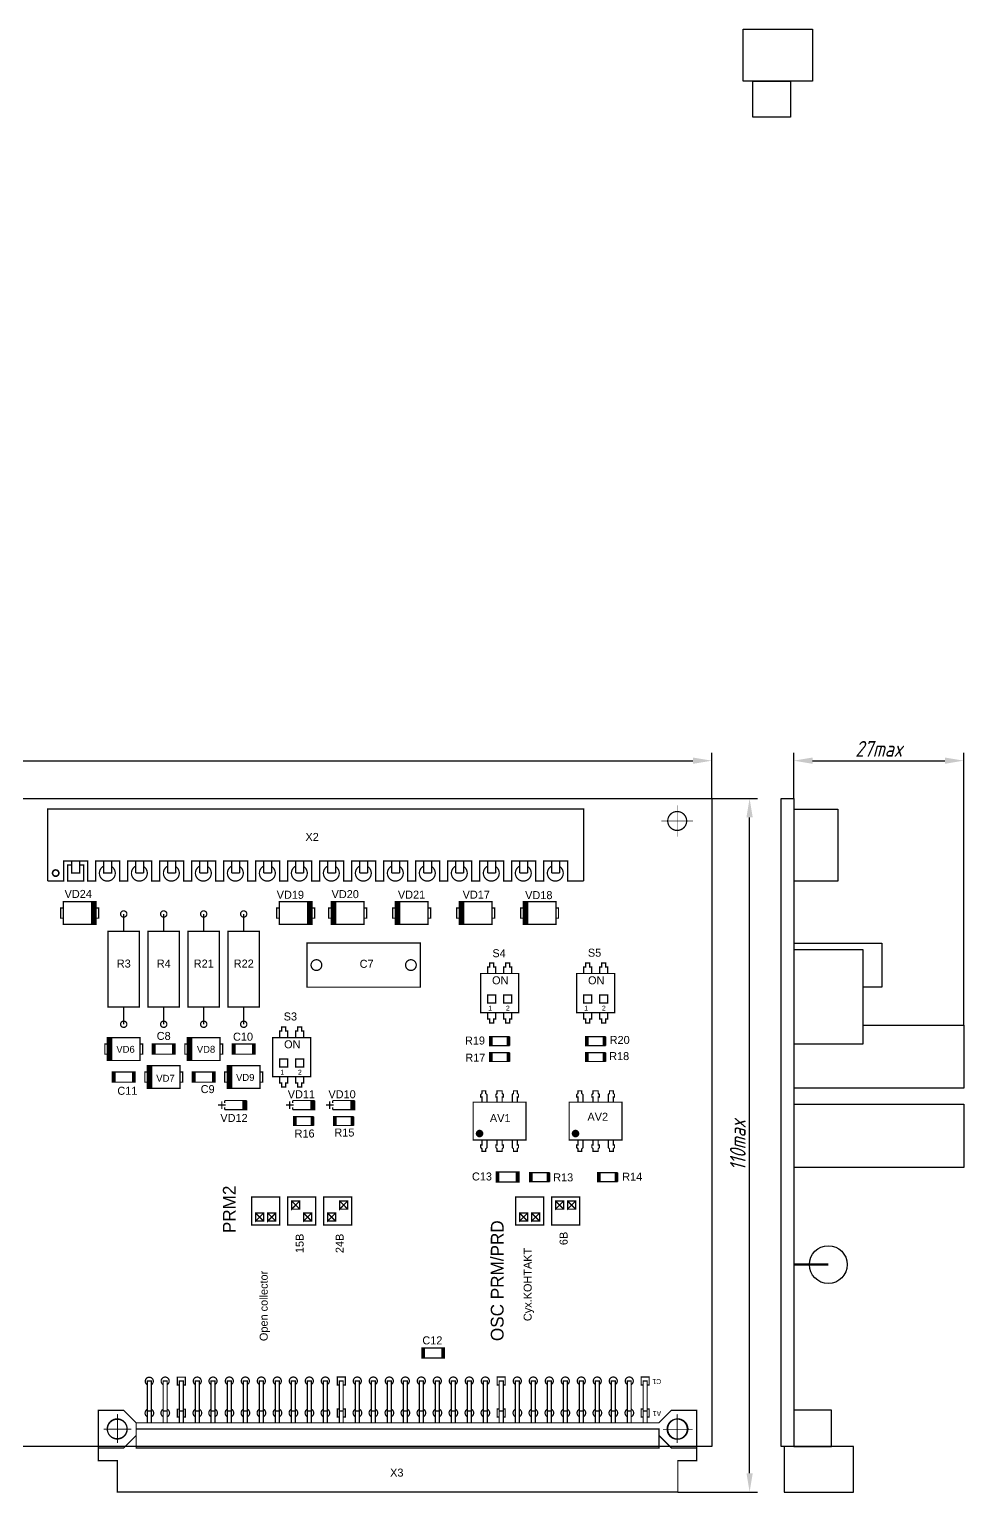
# Model space of a CAD drawing. Extents: x -76 to 472, y -275 to 339.
# Drawn here: x 138.6 to 287, y 106.8 to 339.1 of the extents above; entities that cross this region are included whole.
import ezdxf
from ezdxf.enums import TextEntityAlignment as Align

# ---------------------------------------------------------------- set-up
doc = ezdxf.new("R2010")
doc.units = 0
doc.header["$MEASUREMENT"] = 0
doc.layers.get('Defpoints').update_dxf_attribs({"linetype": 'CONTINUOUS'})
for name, color, linetype in [('BOARD', 173, 'CONTINUOUS'), ('BOTTOM', 7, 'CONTINUOUS'), ('TOP', 7, 'CONTINUOUS')]:
    doc.layers.add(name, color=color, linetype=linetype)
doc.layers.add('РАЗМЕРЫ', color=7, linetype='CONTINUOUS', lineweight=25)
doc.styles.add('ГОСТ А', font='', dxfattribs={"oblique": 15})
doc.styles.get('ГОСТ А').set_extended_font_data('GOST 2.304 type A')
doc.dimstyles.new('ГОСТ', dxfattribs={"dimscale": 0, "dimtxt": 2.5, "dimasz": 3, "dimexe": 1.25, "dimexo": 0, "dimtad": 1, "dimtoh": 1, "dimdec": 1, "dimrnd": 0.5, "dimtxsty": 'ГОСТ А', "dimcen": 5, "dimadec": 1, "dimazin": 2, "dimtfac": 0.75, "dimtdec": 4, "dimtmove": 1, "dimatfit": 3, "dimfxl": 1, "dimtolj": 1, "dimarcsym": 0})

# ---------------------------------------------------------------- blocks, each defined once
blk = doc.blocks.new('*D9')
at = {"layer": 'Defpoints', "color": 0}
for p in [(247, 223), (13.75, 217), (247, 217)]:
    blk.add_point(p, dxfattribs=at)
at = {"layer": 'РАЗМЕРЫ', "color": 0, "lineweight": -2}
for p, q in [((13.75, 217), (13.75, 224.25)), ((247, 217), (247, 224.25)), ((16.75, 223), (244, 223))]:
    blk.add_line(p, q, dxfattribs=at)
at = {"layer": 'РАЗМЕРЫ', "color": 0}
for points in [[(16.75, 223.5), (16.75, 222.5), (13.75, 223)], [(244, 222.5), (244, 223.5), (247, 223)]]:
    blk.add_solid(points, dxfattribs=at)
at = {"layer": 'РАЗМЕРЫ', "color": 0, "linetype": 'ByBlock', "insert": (130.375, 224.875), "char_height": 2.5, "attachment_point": 5, "style": 'ГОСТ А'}
blk.add_mtext('\\A1;233*', dxfattribs=at)
blk = doc.blocks.new('*D17')
at = {"layer": 'Defpoints', "color": 0}
for p in [(247, 217), (253, 217), (241.6, 106.89)]:
    blk.add_point(p, dxfattribs=at)
at = {"layer": 'РАЗМЕРЫ', "color": 0, "lineweight": -2}
for p, q in [((247, 217), (254.25, 217)), ((253, 109.89), (253, 214)), ((241.6, 106.89), (254.25, 106.89))]:
    blk.add_line(p, q, dxfattribs=at)
at = {"layer": 'РАЗМЕРЫ', "color": 0}
for points in [[(253.5, 214), (252.5, 214), (253, 217)], [(252.5, 109.89), (253.5, 109.89), (253, 106.89)]]:
    blk.add_solid(points, dxfattribs=at)
at = {"layer": 'РАЗМЕРЫ', "color": 0, "linetype": 'ByBlock', "insert": (251.1225, 161.945), "char_height": 2.5, "attachment_point": 5, "rotation": 90, "style": 'ГОСТ А'}
blk.add_mtext('\\A1;110max', dxfattribs=at)
blk = doc.blocks.new('*D19')
at = {"layer": 'Defpoints', "color": 0}
for p in [(287, 223), (260, 217), (287, 181.045)]:
    blk.add_point(p, dxfattribs=at)
at = {"layer": 'РАЗМЕРЫ', "color": 0, "lineweight": -2}
for p, q in [((260, 217), (260, 224.25)), ((287, 181.045), (287, 224.25)), ((263, 223), (284, 223))]:
    blk.add_line(p, q, dxfattribs=at)
at = {"layer": 'РАЗМЕРЫ', "color": 0}
for points in [[(263, 223.5), (263, 222.5), (260, 223)], [(284, 222.5), (284, 223.5), (287, 223)]]:
    blk.add_solid(points, dxfattribs=at)
at = {"layer": 'РАЗМЕРЫ', "color": 0, "linetype": 'ByBlock', "insert": (273.5, 224.8775), "char_height": 2.5, "attachment_point": 5, "style": 'ГОСТ А'}
blk.add_mtext('\\A1;27max', dxfattribs=at)

msp = doc.modelspace()

# ---------------------------------------------------------------- linework, layer by layer
at = {"layer": 'BOARD', "linetype": 'Continuous'}
for points in [[(252, 339.11), (263, 339.11), (263, 330.89), (252, 330.89)], [(253.5, 330.89), (259.5, 330.89), (259.5, 325.14), (253.5, 325.14)]]:
    msp.add_lwpolyline(points, close=True, dxfattribs=at)
at = {"layer": 'BOARD'}
for points in [[(247, 114.13), (13.75, 114.13), (13.75, 217), (247, 217)], [(260, 114.13), (258, 114.13), (258, 217), (260, 217)]]:
    msp.add_lwpolyline(points, close=True, dxfattribs=at)
at = {"layer": 'BOTTOM', "const_width": 0.2}
for points in [[(241.5, 214.93, 1), (241.5, 211.93, 1), (241.5, 214.93)], [(152.58, 118.51, 0.999936), (152.58, 115.36, 1.000064), (152.58, 118.51)], [(241.6, 118.51, 1.000125), (241.6, 115.3, 0.999875), (241.6, 118.51)]]:
    msp.add_lwpolyline(points, format="xyb", dxfattribs=at)
at = {"layer": 'BOTTOM', "const_width": 0.1}
for points in [[(241.5, 210.93), (241.5, 215.93)], [(239, 213.43), (244, 213.43)], [(152.63, 114.7), (152.63, 119.3)], [(241.55, 114.67), (241.55, 119.27)], [(150.43, 116.9), (154.83, 116.9)], [(239.35, 116.87), (243.95, 116.87)]]:
    msp.add_lwpolyline(points, dxfattribs=at)
at = {"layer": 'TOP', "linetype": 'ByBlock', "ltscale": 100}
for p, q in [((260, 215.31), (267, 215.31)), ((267, 215.31), (267, 203.88)), ((267, 203.88), (260, 203.88)), ((260, 194.05), (274, 194.05)), ((260, 193), (271, 193)), ((271, 193), (271, 178)), ((274, 194.05), (274, 187.05)), ((274, 187.05), (271, 187.05)), ((271, 181.04), (287, 181.04)), ((287, 181.04), (287, 171)), ((271, 178), (260, 178)), ((287, 171), (260, 171)), ((260, 168.45), (287, 168.45)), ((287, 168.45), (287, 158.41)), ((287, 158.41), (260, 158.41))]:
    msp.add_line(p, q, dxfattribs=at)
at = {"layer": 'TOP', "linetype": 'ByBlock', "lineweight": 50, "ltscale": 100}
msp.add_line((265.5, 143), (260, 143), dxfattribs=at)
at = {"layer": 'TOP'}
for points, const_width in [([(141.55, 203.88), (141.55, 215.31), (226.64, 215.31), (226.64, 203.88)], 0.2), ([(241.5, 210.93), (241.5, 215.93)], 0.1), ([(239, 213.43), (244, 213.43)], 0.1), ([(226.64, 203.88), (224.1, 203.88), (224.1, 207.06), (220.29, 207.06), (220.29, 203.88), (219.02, 203.88), (219.02, 207.06), (215.21, 207.06), (215.21, 203.88), (213.94, 203.88), (213.94, 207.06), (210.13, 207.06), (210.13, 203.88), (208.86, 203.88), (208.86, 207.06), (205.05, 207.06), (205.05, 203.88), (203.78, 203.88), (203.78, 207.06), (199.97, 207.06), (199.97, 203.88), (198.7, 203.88), (198.7, 207.06), (194.89, 207.06), (194.89, 203.88), (193.62, 203.88), (193.62, 207.06), (189.81, 207.06), (189.81, 203.88), (188.54, 203.88), (188.54, 207.06), (184.73, 207.06), (184.73, 203.88), (183.46, 203.88), (183.46, 207.06), (179.65, 207.06), (179.65, 203.88), (178.38, 203.88), (178.38, 207.06), (174.57, 207.06), (174.57, 203.88), (173.3, 203.88), (173.3, 207.06), (169.49, 207.06), (169.49, 203.88), (168.22, 203.88), (168.22, 207.06), (164.41, 207.06), (164.41, 203.88), (163.14, 203.88), (163.14, 207.06), (159.33, 207.06), (159.33, 203.88), (158.06, 203.88), (158.06, 207.06), (154.25, 207.06), (154.25, 203.88), (152.98, 203.88), (152.98, 207.06), (149.17, 207.06), (149.17, 203.88), (147.9, 203.88), (147.9, 207.06), (144.09, 207.06), (144.09, 203.88), (141.55, 203.88)], 0.2), ([(145.36, 207.06), (145.36, 205.16), (146.63, 205.16), (146.63, 207.06)], 0.2), ([(150.44, 207.06), (150.44, 205.16), (151.71, 205.16), (151.71, 207.06)], 0.2), ([(155.52, 207.06), (155.52, 205.16)], 0.2), ([(156.79, 205.16), (156.79, 207.06)], 0.2), ([(160.6, 207.06), (160.6, 205.16)], 0.2), ([(161.87, 205.16), (161.87, 207.06)], 0.2), ([(165.68, 207.06), (165.68, 205.16)], 0.2), ([(166.95, 205.16), (166.95, 207.06)], 0.2), ([(170.76, 207.06), (170.76, 205.16)], 0.2), ([(172.03, 205.16), (172.03, 207.06)], 0.2), ([(175.84, 207.06), (175.84, 205.16)], 0.2), ([(177.11, 205.16), (177.11, 207.06)], 0.2), ([(180.92, 207.06), (180.92, 205.16)], 0.2), ([(182.19, 205.16), (182.19, 207.06)], 0.2), ([(186, 207.06), (186, 205.16)], 0.2), ([(187.27, 205.16), (187.27, 207.06)], 0.2), ([(191.08, 207.06), (191.08, 205.16)], 0.2), ([(192.35, 205.16), (192.35, 207.06)], 0.2), ([(196.16, 207.06), (196.16, 205.16)], 0.2), ([(197.43, 205.16), (197.43, 207.06)], 0.2), ([(201.24, 207.06), (201.24, 205.16)], 0.2), ([(202.51, 205.16), (202.51, 207.06)], 0.2), ([(206.32, 207.06), (206.32, 205.16)], 0.2), ([(207.59, 205.16), (207.59, 207.06)], 0.2), ([(211.4, 207.06), (211.4, 205.16)], 0.2), ([(212.67, 205.16), (212.67, 207.06)], 0.2), ([(216.48, 207.06), (216.48, 205.16)], 0.2), ([(217.75, 205.16), (217.75, 207.06)], 0.2), ([(221.56, 207.06), (221.56, 205.16)], 0.2), ([(222.83, 205.16), (222.83, 207.06)], 0.2), ([(146.63, 206.43), (147.27, 206.43), (147.27, 203.88), (144.73, 203.88), (144.73, 206.43), (145.36, 206.43)], 0.2), ([(155.52, 205.16), (156.79, 205.16)], 0.2), ([(160.6, 205.16), (161.87, 205.16)], 0.2), ([(165.68, 205.16), (166.95, 205.16)], 0.2), ([(170.76, 205.16), (172.03, 205.16)], 0.2), ([(175.84, 205.16), (177.11, 205.16)], 0.2), ([(180.92, 205.16), (182.19, 205.16)], 0.2), ([(186, 205.16), (187.27, 205.16)], 0.2), ([(191.08, 205.16), (192.35, 205.16)], 0.2), ([(196.16, 205.16), (197.43, 205.16)], 0.2), ([(201.24, 205.16), (202.51, 205.16)], 0.2), ([(206.32, 205.16), (207.59, 205.16)], 0.2), ([(211.4, 205.16), (212.67, 205.16)], 0.2), ([(216.48, 205.16), (217.75, 205.16)], 0.2), ([(221.56, 205.16), (222.83, 205.16)], 0.2), ([(149.23, 200.61), (149.23, 197), (144.03, 197), (144.03, 200.61), (149.23, 200.61)], 0.2), ([(148.53, 200.61), (148.53, 197)], 0.2), ([(148.63, 200.61), (148.63, 197)], 0.2), ([(148.73, 200.61), (148.73, 197)], 0.2), ([(148.83, 200.61), (148.83, 197)], 0.2), ([(148.93, 200.61), (148.93, 197)], 0.2), ([(149.03, 200.61), (149.03, 197)], 0.2), ([(149.13, 200.61), (149.13, 197)], 0.2), ([(183.52, 200.61), (183.52, 197), (178.32, 197), (178.32, 200.61), (183.52, 200.61)], 0.2), ([(182.82, 200.61), (182.82, 197)], 0.2), ([(182.92, 200.61), (182.92, 197)], 0.2), ([(183.02, 200.61), (183.02, 197)], 0.2), ([(183.12, 200.61), (183.12, 197)], 0.2), ([(183.22, 200.61), (183.22, 197)], 0.2), ([(183.32, 200.61), (183.32, 197)], 0.2), ([(183.42, 200.61), (183.42, 197)], 0.2), ([(186.58, 197), (186.58, 200.61), (191.78, 200.61), (191.78, 197), (186.58, 197)], 0.2), ([(186.68, 197), (186.68, 200.61)], 0.2), ([(186.78, 197), (186.78, 200.61)], 0.2), ([(186.88, 197), (186.88, 200.61)], 0.2), ([(186.98, 197), (186.98, 200.61)], 0.2), ([(187.08, 197), (187.08, 200.61)], 0.2), ([(187.18, 197), (187.18, 200.61)], 0.2), ([(187.28, 197), (187.28, 200.61)], 0.2), ([(196.74, 197), (196.74, 200.61), (201.94, 200.61), (201.94, 197), (196.74, 197)], 0.2), ([(196.84, 197), (196.84, 200.61)], 0.2), ([(196.94, 197), (196.94, 200.61)], 0.2), ([(197.04, 197), (197.04, 200.61)], 0.2), ([(197.14, 197), (197.14, 200.61)], 0.2), ([(197.24, 197), (197.24, 200.61)], 0.2), ([(197.34, 197), (197.34, 200.61)], 0.2), ([(197.44, 197), (197.44, 200.61)], 0.2), ([(206.9, 197), (206.9, 200.61), (212.1, 200.61), (212.1, 197), (206.9, 197)], 0.2), ([(207, 197), (207, 200.61)], 0.2), ([(207.1, 197), (207.1, 200.61)], 0.2), ([(207.2, 197), (207.2, 200.61)], 0.2), ([(207.3, 197), (207.3, 200.61)], 0.2), ([(207.4, 197), (207.4, 200.61)], 0.2), ([(207.5, 197), (207.5, 200.61)], 0.2), ([(207.6, 197), (207.6, 200.61)], 0.2), ([(217.06, 197), (217.06, 200.61), (222.26, 200.61), (222.26, 197), (217.06, 197)], 0.2), ([(217.16, 197), (217.16, 200.61)], 0.2), ([(217.26, 197), (217.26, 200.61)], 0.2), ([(217.36, 197), (217.36, 200.61)], 0.2), ([(217.46, 197), (217.46, 200.61)], 0.2), ([(217.56, 197), (217.56, 200.61)], 0.2), ([(217.66, 197), (217.66, 200.61)], 0.2), ([(217.76, 197), (217.76, 200.61)], 0.2), ([(144.03, 198), (143.63, 198), (143.63, 199.6), (144.03, 199.6)], 0.2), ([(149.23, 198), (149.63, 198), (149.63, 199.6), (149.03, 199.6)], 0.2), ([(153.62, 195.91), (153.62, 198.66)], 0.2), ([(159.97, 195.91), (159.97, 198.66)], 0.2), ([(166.32, 195.91), (166.32, 198.66)], 0.2), ([(172.67, 195.91), (172.67, 198.66)], 0.2), ([(178.32, 198), (177.92, 198), (177.92, 199.6), (178.32, 199.6)], 0.2), ([(183.52, 198), (183.92, 198), (183.92, 199.6), (183.32, 199.6)], 0.2), ([(186.58, 199.6), (186.18, 199.6), (186.18, 198), (186.78, 198)], 0.2), ([(191.78, 199.6), (192.18, 199.6), (192.18, 198), (191.78, 198)], 0.2), ([(196.74, 199.6), (196.34, 199.6), (196.34, 198), (196.94, 198)], 0.2), ([(201.94, 199.6), (202.34, 199.6), (202.34, 198), (201.94, 198)], 0.2), ([(206.9, 199.6), (206.5, 199.6), (206.5, 198), (207.1, 198)], 0.2), ([(212.1, 199.6), (212.5, 199.6), (212.5, 198), (212.1, 198)], 0.2), ([(217.06, 199.6), (216.66, 199.6), (216.66, 198), (217.26, 198)], 0.2), ([(222.26, 199.6), (222.66, 199.6), (222.66, 198), (222.26, 198)], 0.2), ([(151.12, 183.91), (151.12, 195.91), (156.12, 195.91), (156.12, 183.91), (151.12, 183.91)], 0.2), ([(157.47, 183.91), (157.47, 195.91), (162.47, 195.91), (162.47, 183.91), (157.47, 183.91)], 0.2), ([(163.82, 183.91), (163.82, 195.91), (168.82, 195.91), (168.82, 183.91), (163.82, 183.91)], 0.2), ([(170.17, 183.91), (170.17, 195.91), (175.17, 195.91), (175.17, 183.91), (170.17, 183.91)], 0.2), ([(200.72, 194.05), (200.72, 187.05), (182.72, 187.05), (182.72, 194.05), (200.72, 194.05)], 0.2), ([(211.4, 189.28), (211.4, 190.23), (211.72, 190.23), (211.72, 190.87), (212.35, 190.87), (212.35, 190.23), (212.67, 190.23), (212.67, 189.28)], 0.2), ([(213.94, 189.28), (213.94, 190.23), (214.26, 190.23), (214.26, 190.87), (214.89, 190.87), (214.89, 190.23), (215.21, 190.23), (215.21, 189.28)], 0.2), ([(226.64, 189.28), (226.64, 190.23), (226.96, 190.23), (226.96, 190.87), (227.59, 190.87), (227.59, 190.23), (227.91, 190.23), (227.91, 189.28)], 0.2), ([(229.18, 189.28), (229.18, 190.23), (229.5, 190.23), (229.5, 190.87), (230.13, 190.87), (230.13, 190.23), (230.45, 190.23), (230.45, 189.28)], 0.2), ([(216.32, 183), (210.3, 183), (210.3, 189.21), (216.32, 189.21), (216.32, 183)], 0.2), ([(231.56, 183), (225.54, 183), (225.54, 189.21), (231.56, 189.21), (231.56, 183)], 0.2), ([(211.4, 184.52), (212.67, 184.52), (212.67, 185.79), (211.4, 185.79), (211.4, 184.52)], 0.2), ([(213.94, 184.52), (215.21, 184.52), (215.21, 185.79), (213.94, 185.79), (213.94, 184.52)], 0.2), ([(226.64, 184.52), (227.91, 184.52), (227.91, 185.79), (226.64, 185.79), (226.64, 184.52)], 0.2), ([(229.18, 184.52), (230.45, 184.52), (230.45, 185.79), (229.18, 185.79), (229.18, 184.52)], 0.2), ([(153.62, 183.91), (153.62, 181.16)], 0.2), ([(159.97, 183.91), (159.97, 181.16)], 0.2), ([(166.32, 183.91), (166.32, 181.16)], 0.2), ([(172.67, 183.91), (172.67, 181.16)], 0.2), ([(212.67, 182.93), (212.67, 181.98), (212.35, 181.98), (212.35, 181.34), (211.72, 181.34), (211.72, 181.98), (211.4, 181.98), (211.4, 182.93)], 0.2), ([(215.21, 182.93), (215.21, 181.98), (214.89, 181.98), (214.89, 181.34), (214.26, 181.34), (214.26, 181.98), (213.94, 181.98), (213.94, 182.93)], 0.2), ([(227.91, 182.93), (227.91, 181.98), (227.59, 181.98), (227.59, 181.34), (226.96, 181.34), (226.96, 181.98), (226.64, 181.98), (226.64, 182.93)], 0.2), ([(230.45, 182.93), (230.45, 181.98), (230.13, 181.98), (230.13, 181.34), (229.5, 181.34), (229.5, 181.98), (229.18, 181.98), (229.18, 182.93)], 0.2), ([(151.02, 175.41), (151.02, 179.02), (156.22, 179.02), (156.22, 175.41), (151.02, 175.41)], 0.2), ([(151.12, 175.41), (151.12, 179.02)], 0.2), ([(151.22, 175.41), (151.22, 179.02)], 0.2), ([(151.32, 175.41), (151.32, 179.02)], 0.2), ([(151.42, 175.41), (151.42, 179.02)], 0.2), ([(151.52, 175.41), (151.52, 179.02)], 0.2), ([(151.62, 175.41), (151.62, 179.02)], 0.2), ([(151.72, 175.41), (151.72, 179.02)], 0.2), ([(163.72, 175.41), (163.72, 179.02), (168.92, 179.02), (168.92, 175.41), (163.72, 175.41)], 0.2), ([(163.82, 175.41), (163.82, 179.02)], 0.2), ([(163.92, 175.41), (163.92, 179.02)], 0.2), ([(164.02, 175.41), (164.02, 179.02)], 0.2), ([(164.12, 175.41), (164.12, 179.02)], 0.2), ([(164.22, 175.41), (164.22, 179.02)], 0.2), ([(164.32, 175.41), (164.32, 179.02)], 0.2), ([(164.42, 175.41), (164.42, 179.02)], 0.2), ([(183.3, 172.84), (177.28, 172.84), (177.28, 179.04), (183.3, 179.04), (183.3, 172.84)], 0.2), ([(178.38, 179.12), (178.38, 180.07), (178.7, 180.07), (178.7, 180.71), (179.33, 180.71), (179.33, 180.07), (179.65, 180.07), (179.65, 179.12)], 0.2), ([(180.92, 179.12), (180.92, 180.07), (181.24, 180.07), (181.24, 180.71), (181.87, 180.71), (181.87, 180.07), (182.19, 180.07), (182.19, 179.12)], 0.2), ([(214.91, 177.78), (211.71, 177.78), (211.71, 179.19), (214.91, 179.19)], 0.2), ([(211.9, 177.78), (211.9, 179.18)], 0.2), ([(212.11, 177.78), (212.11, 179.19)], 0.2), ([(214.51, 177.78), (214.51, 179.19)], 0.2), ([(214.7, 177.78), (214.7, 179.18)], 0.2), ([(214.9, 177.78), (214.9, 179.18)], 0.2), ([(230.15, 177.78), (226.95, 177.78), (226.95, 179.19), (230.15, 179.19)], 0.2), ([(227.14, 177.78), (227.14, 179.18)], 0.2), ([(227.35, 177.78), (227.35, 179.19)], 0.2), ([(229.75, 177.78), (229.75, 179.19)], 0.2), ([(229.94, 177.78), (229.94, 179.18)], 0.2), ([(230.14, 177.78), (230.14, 179.18)], 0.2), ([(151.02, 178.01), (150.62, 178.01), (150.62, 176.41), (151.22, 176.41)], 0.2), ([(156.22, 178.01), (156.62, 178.01), (156.62, 176.41), (156.22, 176.41)], 0.2), ([(158.17, 178.01), (161.77, 178.01), (161.77, 176.41), (158.17, 176.41), (158.17, 178.01)], 0.2), ([(158.37, 178.01), (158.37, 176.41)], 0.2), ([(158.57, 178.01), (158.57, 176.41)], 0.2), ([(161.37, 178.01), (161.37, 176.41)], 0.2), ([(161.57, 178.01), (161.57, 176.41)], 0.2), ([(163.72, 178.01), (163.32, 178.01), (163.32, 176.41), (163.92, 176.41)], 0.2), ([(168.92, 178.01), (169.32, 178.01), (169.32, 176.41), (168.92, 176.41)], 0.2), ([(170.87, 178.01), (174.47, 178.01), (174.47, 176.41), (170.87, 176.41), (170.87, 178.01)], 0.2), ([(171.07, 178.01), (171.07, 176.41)], 0.2), ([(171.27, 178.01), (171.27, 176.41)], 0.2), ([(174.07, 178.01), (174.07, 176.41)], 0.2), ([(174.27, 178.01), (174.27, 176.41)], 0.2), ([(214.91, 175.25), (211.71, 175.25), (211.71, 176.65), (214.91, 176.65)], 0.2), ([(211.9, 175.24), (211.9, 176.64)], 0.2), ([(212.11, 175.25), (212.11, 176.65)], 0.2), ([(214.51, 175.25), (214.51, 176.65)], 0.2), ([(214.7, 175.24), (214.7, 176.64)], 0.2), ([(214.9, 175.24), (214.9, 176.64)], 0.2), ([(230.15, 175.25), (226.95, 175.25), (226.95, 176.65), (230.15, 176.65)], 0.2), ([(227.14, 175.24), (227.14, 176.64)], 0.2), ([(227.35, 175.25), (227.35, 176.65)], 0.2), ([(229.75, 175.25), (229.75, 176.65)], 0.2), ([(229.94, 175.24), (229.94, 176.64)], 0.2), ([(230.14, 175.24), (230.14, 176.64)], 0.2), ([(157.37, 170.97), (157.37, 174.57), (162.57, 174.57), (162.57, 170.97), (157.37, 170.97)], 0.2), ([(157.47, 170.97), (157.47, 174.57)], 0.2), ([(157.57, 170.97), (157.57, 174.57)], 0.2), ([(157.67, 170.97), (157.67, 174.57)], 0.2), ([(157.77, 170.97), (157.77, 174.57)], 0.2), ([(157.87, 170.97), (157.87, 174.57)], 0.2), ([(157.97, 170.97), (157.97, 174.57)], 0.2), ([(158.07, 170.97), (158.07, 174.57)], 0.2), ([(170.07, 170.97), (170.07, 174.57), (175.27, 174.57), (175.27, 170.97), (170.07, 170.97)], 0.2), ([(170.17, 170.97), (170.17, 174.57)], 0.2), ([(170.27, 170.97), (170.27, 174.57)], 0.2), ([(170.37, 170.97), (170.37, 174.57)], 0.2), ([(170.47, 170.97), (170.47, 174.57)], 0.2), ([(170.57, 170.97), (170.57, 174.57)], 0.2), ([(170.67, 170.97), (170.67, 174.57)], 0.2), ([(170.77, 170.97), (170.77, 174.57)], 0.2), ([(178.38, 174.36), (179.65, 174.36), (179.65, 175.63), (178.38, 175.63), (178.38, 174.36)], 0.2), ([(180.92, 174.36), (182.19, 174.36), (182.19, 175.63), (180.92, 175.63), (180.92, 174.36)], 0.2), ([(151.82, 173.57), (155.42, 173.57), (155.42, 171.97), (151.82, 171.97), (151.82, 173.57)], 0.2), ([(152.02, 173.57), (152.02, 171.97)], 0.2), ([(152.22, 173.57), (152.22, 171.97)], 0.2), ([(155.02, 173.57), (155.02, 171.97)], 0.2), ([(155.22, 173.57), (155.22, 171.97)], 0.2), ([(157.37, 173.57), (156.97, 173.57), (156.97, 171.97), (157.57, 171.97)], 0.2), ([(162.57, 173.57), (162.97, 173.57), (162.97, 171.97), (162.57, 171.97)], 0.2), ([(164.52, 173.57), (168.12, 173.57), (168.12, 171.97), (164.52, 171.97), (164.52, 173.57)], 0.2), ([(164.72, 173.57), (164.72, 171.97)], 0.2), ([(164.92, 173.57), (164.92, 171.97)], 0.2), ([(167.72, 173.57), (167.72, 171.97)], 0.2), ([(167.92, 173.57), (167.92, 171.97)], 0.2), ([(170.07, 173.57), (169.67, 173.57), (169.67, 171.97), (170.27, 171.97)], 0.2), ([(175.27, 173.57), (175.67, 173.57), (175.67, 171.97), (175.27, 171.97)], 0.2), ([(179.65, 172.77), (179.65, 171.82), (179.33, 171.82), (179.33, 171.18), (178.7, 171.18), (178.7, 171.82), (178.38, 171.82), (178.38, 172.77)], 0.2), ([(182.19, 172.77), (182.19, 171.82), (181.87, 171.82), (181.87, 171.18), (181.24, 171.18), (181.24, 171.82), (180.92, 171.82), (180.92, 172.77)], 0.2), ([(211.31, 168.79), (211.31, 169.99), (211.11, 170.19), (211.11, 170.59), (210.51, 170.59), (210.51, 170.19), (210.31, 169.99), (210.31, 169.59), (210.51, 169.59), (210.51, 168.79)], 0.2), ([(212.91, 168.79), (212.91, 169.59), (212.71, 169.59), (212.71, 169.99), (212.91, 170.19), (212.91, 170.59), (213.71, 170.59), (213.71, 170.19), (213.91, 169.99), (213.91, 169.59), (213.71, 169.59), (213.71, 168.79)], 0.2), ([(215.31, 168.79), (215.31, 169.99), (215.51, 170.19), (215.51, 170.59), (216.11, 170.59), (216.11, 170.19), (216.31, 169.99), (216.31, 169.59), (216.11, 169.59), (216.11, 168.79)], 0.2), ([(226.55, 168.79), (226.55, 169.99), (226.35, 170.19), (226.35, 170.59), (225.75, 170.59), (225.75, 170.19), (225.55, 169.99), (225.55, 169.59), (225.75, 169.59), (225.75, 168.79)], 0.2), ([(228.15, 168.79), (228.15, 169.59), (227.95, 169.59), (227.95, 169.99), (228.15, 170.19), (228.15, 170.59), (228.95, 170.59), (228.95, 170.19), (229.15, 169.99), (229.15, 169.59), (228.95, 169.59), (228.95, 168.79)], 0.2), ([(230.55, 168.79), (230.55, 169.99), (230.75, 170.19), (230.75, 170.59), (231.35, 170.59), (231.35, 170.19), (231.55, 169.99), (231.55, 169.59), (231.35, 169.59), (231.35, 168.79)], 0.2), ([(169.8, 168.32), (168.6, 168.32)], 0.2), ([(169.2, 167.73), (169.2, 168.93)], 0.2), ([(173.15, 169.05), (173.15, 167.6), (169.65, 167.6)], 0.2), ([(169.65, 169.05), (173.15, 169.05)], 0.2), ([(169.65, 169.05), (169.65, 168.68)], 0.2), ([(169.65, 167.98), (169.65, 167.6)], 0.2), ([(172.55, 169.05), (172.55, 167.6)], 0.2), ([(172.75, 169.05), (172.75, 167.6)], 0.2), ([(172.95, 169.05), (172.95, 167.6)], 0.2), ([(180.59, 168.32), (179.39, 168.32)], 0.2), ([(179.99, 167.73), (179.99, 168.93)], 0.2), ([(183.94, 169.05), (183.94, 167.6), (180.44, 167.6)], 0.2), ([(180.44, 169.05), (183.94, 169.05)], 0.2), ([(180.44, 169.05), (180.44, 168.68)], 0.2), ([(180.44, 167.98), (180.44, 167.6)], 0.2), ([(183.34, 169.05), (183.34, 167.6)], 0.2), ([(183.54, 169.05), (183.54, 167.6)], 0.2), ([(183.74, 169.05), (183.74, 167.6)], 0.2), ([(186.94, 168.32), (185.74, 168.32)], 0.2), ([(186.34, 167.73), (186.34, 168.93)], 0.2), ([(190.29, 169.05), (190.29, 167.6), (186.79, 167.6)], 0.2), ([(186.79, 169.05), (190.29, 169.05)], 0.2), ([(186.79, 169.05), (186.79, 168.68)], 0.2), ([(186.79, 167.98), (186.79, 167.6)], 0.2), ([(189.69, 169.05), (189.69, 167.6)], 0.2), ([(189.89, 169.05), (189.89, 167.6)], 0.2), ([(190.09, 169.05), (190.09, 167.6)], 0.2), ([(209.11, 162.79), (209.11, 168.79), (217.51, 168.79), (217.51, 162.79), (209.11, 162.79)], 0.2), ([(224.35, 162.79), (224.35, 168.79), (232.75, 168.79), (232.75, 162.79), (224.35, 162.79)], 0.2), ([(183.79, 165.09), (180.59, 165.09), (180.59, 166.49), (183.79, 166.49)], 0.2), ([(180.79, 165.08), (180.79, 166.48)], 0.2), ([(180.99, 165.09), (180.99, 166.49)], 0.2), ([(183.39, 165.09), (183.39, 166.49)], 0.2), ([(183.59, 165.08), (183.59, 166.48)], 0.2), ([(183.79, 165.08), (183.79, 166.48)], 0.2), ([(190.14, 165.09), (186.94, 165.09), (186.94, 166.49), (190.14, 166.49)], 0.2), ([(187.14, 165.08), (187.14, 166.48)], 0.2), ([(187.34, 165.09), (187.34, 166.49)], 0.2), ([(189.74, 165.09), (189.74, 166.49)], 0.2), ([(189.94, 165.08), (189.94, 166.48)], 0.2), ([(190.14, 165.08), (190.14, 166.48)], 0.2), ([(211.31, 162.79), (211.31, 161.59), (211.11, 161.38), (211.11, 160.99), (210.51, 160.99), (210.51, 161.38), (210.31, 161.59), (210.31, 161.99), (210.51, 161.99), (210.51, 162.79)], 0.2), ([(213.71, 162.79), (213.71, 161.99), (213.91, 161.99), (213.91, 161.59), (213.71, 161.38), (213.71, 160.99), (212.91, 160.99), (212.91, 161.38), (212.71, 161.59), (212.71, 161.99), (212.91, 161.99), (212.91, 162.79)], 0.2), ([(215.31, 162.79), (215.31, 161.59), (215.51, 161.38), (215.51, 160.99), (216.11, 160.99), (216.11, 161.38), (216.31, 161.59), (216.31, 161.99), (216.11, 161.99), (216.11, 162.79)], 0.2), ([(226.55, 162.79), (226.55, 161.59), (226.35, 161.38), (226.35, 160.99), (225.75, 160.99), (225.75, 161.38), (225.55, 161.59), (225.55, 161.99), (225.75, 161.99), (225.75, 162.79)], 0.2), ([(228.95, 162.79), (228.95, 161.99), (229.15, 161.99), (229.15, 161.59), (228.95, 161.38), (228.95, 160.99), (228.15, 160.99), (228.15, 161.38), (227.95, 161.59), (227.95, 161.99), (228.15, 161.99), (228.15, 162.79)], 0.2), ([(230.55, 162.79), (230.55, 161.59), (230.75, 161.38), (230.75, 160.99), (231.35, 160.99), (231.35, 161.38), (231.55, 161.59), (231.55, 161.99), (231.35, 161.99), (231.35, 162.79)], 0.2), ([(215.98, 156.1), (215.98, 157.69), (216.18, 157.69), (216.18, 156.1), (216.38, 156.1), (216.38, 157.69), (212.78, 157.69), (212.78, 156.1), (216.38, 156.1)], 0.2), ([(212.98, 157.69), (212.98, 156.1), (213.18, 156.1), (213.18, 157.69)], 0.2), ([(221.26, 156.19), (218.06, 156.19), (218.06, 157.6), (221.26, 157.6)], 0.2), ([(218.25, 156.19), (218.25, 157.59)], 0.2), ([(218.46, 156.19), (218.46, 157.6)], 0.2), ([(220.86, 156.19), (220.86, 157.6)], 0.2), ([(221.05, 156.19), (221.05, 157.59)], 0.2), ([(221.25, 156.19), (221.25, 157.59)], 0.2), ([(232.05, 156.19), (228.85, 156.19), (228.85, 157.6), (232.05, 157.6)], 0.2), ([(229.05, 156.19), (229.05, 157.59)], 0.2), ([(229.25, 156.19), (229.25, 157.6)], 0.2), ([(231.65, 156.19), (231.65, 157.6)], 0.2), ([(231.85, 156.19), (231.85, 157.59)], 0.2), ([(232.05, 156.19), (232.05, 157.59)], 0.2), ([(173.94, 153.72), (173.94, 149.28), (178.38, 149.28), (178.38, 153.72), (173.94, 153.72)], 0.2), ([(179.65, 153.72), (179.65, 149.28), (184.1, 149.28), (184.1, 153.72), (179.65, 153.72)], 0.2), ([(185.37, 153.72), (185.37, 149.28), (189.81, 149.28), (189.81, 153.72), (185.37, 153.72)], 0.2), ([(215.85, 153.72), (215.85, 149.28), (220.29, 149.28), (220.29, 153.72), (215.85, 153.72)], 0.2), ([(221.56, 153.72), (221.56, 149.28), (226.01, 149.28), (226.01, 153.72), (221.56, 153.72)], 0.2), ([(174.57, 149.91), (175.84, 149.91), (175.84, 151.18), (174.57, 151.18), (174.57, 149.91), (175.84, 151.18)], 0.2), ([(174.57, 151.18), (175.84, 149.91)], 0.2), ([(176.48, 149.91), (177.75, 149.91), (177.75, 151.18), (176.48, 151.18), (176.48, 149.91), (177.75, 151.18)], 0.2), ([(176.48, 151.18), (177.75, 149.91)], 0.2), ([(180.29, 153.09), (181.56, 151.81)], 0.2), ([(180.29, 151.81), (181.56, 151.81), (181.56, 153.09), (180.29, 153.09), (180.29, 151.81), (181.56, 153.09)], 0.2), ([(182.19, 151.18), (183.46, 149.91)], 0.2), ([(182.19, 149.91), (183.46, 149.91), (183.46, 151.18), (182.19, 151.18), (182.19, 149.91), (183.46, 151.18)], 0.2), ([(186, 151.18), (187.27, 149.91)], 0.2), ([(186, 149.91), (187.27, 149.91), (187.27, 151.18), (186, 151.18), (186, 149.91), (187.27, 151.18)], 0.2), ([(187.91, 153.09), (189.18, 151.81)], 0.2), ([(187.91, 151.81), (189.18, 151.81), (189.18, 153.09), (187.91, 153.09), (187.91, 151.81), (189.18, 153.09)], 0.2), ([(216.48, 151.18), (217.75, 149.91)], 0.2), ([(216.48, 149.91), (217.75, 149.91), (217.75, 151.18), (216.48, 151.18), (216.48, 149.91), (217.75, 151.18)], 0.2), ([(218.39, 151.18), (219.66, 149.91)], 0.2), ([(218.39, 149.91), (219.66, 149.91), (219.66, 151.18), (218.39, 151.18), (218.39, 149.91), (219.66, 151.18)], 0.2), ([(222.2, 151.81), (223.47, 151.81), (223.47, 153.09), (222.2, 153.09), (222.2, 151.81), (223.47, 153.09)], 0.2), ([(222.2, 153.09), (223.47, 151.81)], 0.2), ([(224.1, 151.81), (225.37, 151.81), (225.37, 153.09), (224.1, 153.09), (224.1, 151.81), (225.37, 153.09)], 0.2), ([(224.1, 153.09), (225.37, 151.81)], 0.2), ([(201.37, 129.75), (201.37, 128.16), (201.16, 128.16), (201.16, 129.75), (200.97, 129.75), (200.97, 128.16), (204.56, 128.16), (204.56, 129.75), (200.97, 129.75)], 0.2), ([(204.37, 128.16), (204.37, 129.75), (204.16, 129.75), (204.16, 128.16)], 0.2), ([(157.36, 117.84), (157.36, 124.51), (158, 124.51), (158, 117.84)], 0.2), ([(159.89, 117.86), (159.89, 124.53), (160.52, 124.53), (160.52, 117.86)], 0.2), ([(162.44, 123.88), (162.12, 123.88), (162.12, 125.14), (163.4, 125.14), (163.4, 123.88), (163.08, 123.88)], 0.2), ([(162.44, 117.84), (162.44, 124.51), (163.08, 124.51), (163.08, 117.84)], 0.2), ([(164.99, 117.86), (164.99, 124.53), (165.62, 124.53), (165.62, 117.86)], 0.2), ([(167.49, 117.86), (167.49, 124.53), (168.12, 124.53), (168.12, 117.86)], 0.2), ([(170.07, 117.87), (170.07, 124.54), (170.7, 124.54), (170.7, 117.87)], 0.2), ([(172.61, 117.87), (172.61, 124.54), (173.24, 124.54), (173.24, 117.87)], 0.2), ([(175.15, 117.87), (175.15, 124.54), (175.78, 124.54), (175.78, 117.87)], 0.2), ([(177.69, 117.87), (177.69, 124.54), (178.32, 124.54), (178.32, 117.87)], 0.2), ([(180.23, 117.87), (180.23, 124.54), (180.86, 124.54), (180.86, 117.87)], 0.2), ([(182.77, 117.87), (182.77, 124.54), (183.4, 124.54), (183.4, 117.87)], 0.2), ([(185.31, 117.87), (185.31, 124.54), (185.94, 124.54), (185.94, 117.87)], 0.2), ([(187.84, 123.89), (187.52, 123.89), (187.52, 125.16), (188.79, 125.16), (188.79, 123.89), (188.47, 123.89)], 0.2), ([(187.84, 117.85), (187.84, 124.52), (188.47, 124.52), (188.47, 117.85)], 0.2), ([(190.39, 117.87), (190.39, 124.54), (191.02, 124.54), (191.02, 117.87)], 0.2), ([(192.93, 117.87), (192.93, 124.54), (193.56, 124.54), (193.56, 117.87)], 0.2), ([(195.47, 117.87), (195.47, 124.54), (196.1, 124.54), (196.1, 117.87)], 0.2), ([(198.01, 117.87), (198.01, 124.54), (198.64, 124.54), (198.64, 117.87)], 0.2), ([(200.55, 117.87), (200.55, 124.54), (201.18, 124.54), (201.18, 117.87)], 0.2), ([(203.09, 117.87), (203.09, 124.54), (203.72, 124.54), (203.72, 117.87)], 0.2), ([(205.63, 117.87), (205.63, 124.54), (206.26, 124.54), (206.26, 117.87)], 0.2), ([(208.17, 117.87), (208.17, 124.54), (208.8, 124.54), (208.8, 117.87)], 0.2), ([(210.71, 117.87), (210.71, 124.54), (211.34, 124.54), (211.34, 117.87)], 0.2), ([(213.24, 123.89), (212.92, 123.89), (212.92, 125.16), (214.19, 125.16), (214.19, 123.89), (213.88, 123.89)], 0.2), ([(213.24, 117.85), (213.24, 124.52), (213.88, 124.52), (213.88, 117.85)], 0.2), ([(215.79, 117.87), (215.79, 124.54), (216.42, 124.54), (216.42, 117.87)], 0.2), ([(218.33, 117.87), (218.33, 124.54), (218.96, 124.54), (218.96, 117.87)], 0.2), ([(220.87, 117.87), (220.87, 124.54), (221.5, 124.54), (221.5, 117.87)], 0.2), ([(223.41, 117.87), (223.41, 124.54), (224.04, 124.54), (224.04, 117.87)], 0.2), ([(225.95, 117.87), (225.95, 124.54), (226.58, 124.54), (226.58, 117.87)], 0.2), ([(228.49, 117.87), (228.49, 124.54), (229.12, 124.54), (229.12, 117.87)], 0.2), ([(231.03, 117.87), (231.03, 124.54), (231.66, 124.54), (231.66, 117.87)], 0.2), ([(233.57, 117.87), (233.57, 124.54), (234.2, 124.54), (234.2, 117.87)], 0.2), ([(236.1, 123.89), (235.78, 123.89), (235.78, 125.16), (237.05, 125.16), (237.05, 123.89), (236.74, 123.89)], 0.2), ([(236.1, 117.85), (236.1, 124.52), (236.74, 124.52), (236.74, 117.85)], 0.2), ([(237.6, 106.89), (152.6, 106.89), (152.6, 111.89), (149.6, 111.89), (149.6, 119.89), (153.6, 119.89), (155.6, 117.89), (238.6, 117.89), (240.6, 119.89), (244.6, 119.89), (244.6, 111.89), (241.6, 111.89), (241.6, 106.89), (237.6, 106.89)], 0.2), ([(152.65, 114.66), (152.65, 119.25)], 0.1), ([(157.36, 119.75), (158, 119.75)], 0.2), ([(159.9, 119.75), (160.54, 119.75)], 0.2), ([(162.44, 118.8), (162.12, 118.8), (162.12, 120.06), (162.44, 120.06)], 0.2), ([(162.44, 119.75), (163.08, 119.75)], 0.2), ([(163.08, 118.8), (163.4, 118.8), (163.4, 120.06), (163.08, 120.06)], 0.2), ([(164.98, 119.75), (165.62, 119.75)], 0.2), ([(167.52, 119.75), (168.16, 119.75)], 0.2), ([(170.06, 119.75), (170.7, 119.75)], 0.2), ([(172.6, 119.75), (173.24, 119.75)], 0.2), ([(175.14, 119.75), (175.78, 119.75)], 0.2), ([(177.68, 119.75), (178.32, 119.75)], 0.2), ([(180.22, 119.75), (180.86, 119.75)], 0.2), ([(182.76, 119.75), (183.4, 119.75)], 0.2), ([(185.3, 119.75), (185.94, 119.75)], 0.2), ([(187.84, 118.81), (187.52, 118.81), (187.52, 120.08), (187.84, 120.08)], 0.2), ([(187.84, 119.76), (188.47, 119.76)], 0.2), ([(188.47, 118.81), (188.79, 118.81), (188.79, 120.08), (188.47, 120.08)], 0.2), ([(190.38, 119.75), (191.02, 119.75)], 0.2), ([(192.92, 119.75), (193.56, 119.75)], 0.2), ([(195.46, 119.75), (196.1, 119.75)], 0.2), ([(198, 119.75), (198.64, 119.75)], 0.2), ([(200.54, 119.75), (201.18, 119.75)], 0.2), ([(203.08, 119.75), (203.72, 119.75)], 0.2), ([(205.62, 119.75), (206.26, 119.75)], 0.2), ([(208.16, 119.75), (208.8, 119.75)], 0.2), ([(210.7, 119.75), (211.34, 119.75)], 0.2), ([(213.24, 118.81), (212.92, 118.81), (212.92, 120.08), (213.24, 120.08)], 0.2), ([(213.24, 119.76), (213.88, 119.76)], 0.2), ([(213.88, 118.81), (214.19, 118.81), (214.19, 120.08), (213.88, 120.08)], 0.2), ([(218.32, 119.75), (218.96, 119.75)], 0.2), ([(220.86, 119.75), (221.5, 119.75)], 0.2), ([(223.4, 119.75), (224.04, 119.75)], 0.2), ([(225.94, 119.75), (226.58, 119.75)], 0.2), ([(228.48, 119.75), (229.12, 119.75)], 0.2), ([(231.02, 119.75), (231.66, 119.75)], 0.2), ([(233.56, 119.75), (234.2, 119.75)], 0.2), ([(236.1, 118.81), (235.78, 118.81), (235.78, 120.08), (236.1, 120.08)], 0.2), ([(236.1, 119.76), (236.74, 119.76)], 0.2), ([(236.74, 118.81), (237.05, 118.81), (237.05, 120.08), (236.74, 120.08)], 0.2), ([(241.45, 114.66), (241.45, 119.25)], 0.1), ([(150.45, 116.86), (154.85, 116.86)], 0.1), ([(155.6, 116.89), (238.6, 116.89), (238.6, 113.89), (155.6, 113.89), (155.6, 117.89)], 0.2), ([(239.25, 116.86), (243.85, 116.86)], 0.1), ([(155.6, 115.89), (153.6, 113.89), (149.6, 113.89)], 0.2), ([(238.6, 115.89), (240.6, 113.89), (244.6, 113.89)], 0.2)]:
    msp.add_lwpolyline(points, dxfattribs=dict(at, const_width=const_width))
for points, const_width in [([(241.5, 214.93, 1), (241.5, 211.93, 1), (241.5, 214.93)], 0.2), ([(142.82, 205.28, 1), (142.82, 205.03, 1), (142.82, 205.28)], 1), ([(150.43, 206.25, 3.654356), (151.71, 206.19)], 0.2), ([(155.51, 206.25, 3.654339), (156.79, 206.2)], 0.2), ([(160.59, 206.25, 3.654339), (161.87, 206.2)], 0.2), ([(165.67, 206.25, 3.654339), (166.95, 206.2)], 0.2), ([(170.75, 206.25, 3.654339), (172.03, 206.2)], 0.2), ([(175.83, 206.25, 3.654339), (177.11, 206.2)], 0.2), ([(180.91, 206.25, 3.654339), (182.19, 206.2)], 0.2), ([(185.99, 206.25, 3.654339), (187.27, 206.2)], 0.2), ([(191.07, 206.25, 3.654339), (192.35, 206.2)], 0.2), ([(196.15, 206.25, 3.654339), (197.43, 206.2)], 0.2), ([(201.23, 206.25, 3.654339), (202.51, 206.2)], 0.2), ([(206.31, 206.25, 3.654339), (207.59, 206.2)], 0.2), ([(211.39, 206.25, 3.654339), (212.67, 206.2)], 0.2), ([(216.47, 206.25, 3.654339), (217.75, 206.2)], 0.2), ([(221.55, 206.25, 3.654339), (222.83, 206.2)], 0.2), ([(153.62, 199.16, 1), (153.62, 198.16, 1), (153.62, 199.16)], 0.2), ([(159.97, 199.16, 1), (159.97, 198.16, 1), (159.97, 199.16)], 0.2), ([(166.32, 199.16, 1), (166.32, 198.16, 1), (166.32, 199.16)], 0.2), ([(172.67, 199.16, 1), (172.67, 198.16, 1), (172.67, 199.16)], 0.2), ([(184.22, 191.4, 1), (184.22, 189.7, 1), (184.22, 191.4)], 0.2), ([(184.22, 191.4, 1), (184.22, 189.7, 1), (184.22, 191.4)], 0.2), ([(199.22, 191.4, 1), (199.22, 189.7, 1), (199.22, 191.4)], 0.2), ([(199.22, 191.4, 1), (199.22, 189.7, 1), (199.22, 191.4)], 0.2), ([(153.62, 181.66, 1), (153.62, 180.66, 1), (153.62, 181.66)], 0.2), ([(159.97, 181.66, 1), (159.97, 180.66, 1), (159.97, 181.66)], 0.2), ([(166.32, 181.66, 1), (166.32, 180.66, 1), (166.32, 181.66)], 0.2), ([(172.67, 181.66, 1), (172.67, 180.66, 1), (172.67, 181.66)], 0.2), ([(210.12, 164.11, 1), (210.12, 163.51, 1), (210.12, 164.11)], 0.6), ([(225.36, 164.11, 1), (225.36, 163.51, 1), (225.36, 164.11)], 0.6), ([(157.38, 123.93, -4), (157.98, 123.93)], 0.2), ([(159.9, 123.95, -3.998327), (160.5, 123.95)], 0.2), ([(165, 123.95, -3.998327), (165.6, 123.95)], 0.2), ([(167.5, 123.95, -3.998327), (168.1, 123.95)], 0.2), ([(170.09, 123.96, -4.000418), (170.69, 123.96)], 0.2), ([(172.63, 123.96, -4.000418), (173.23, 123.96)], 0.2), ([(175.17, 123.96, -4.000418), (175.77, 123.96)], 0.2), ([(177.71, 123.96, -4.000418), (178.31, 123.96)], 0.2), ([(180.25, 123.96, -4.000418), (180.85, 123.96)], 0.2), ([(182.79, 123.96, -4.000418), (183.39, 123.96)], 0.2), ([(185.33, 123.96, -4.000418), (185.93, 123.96)], 0.2), ([(190.41, 123.96, -4.000418), (191.01, 123.96)], 0.2), ([(192.95, 123.96, -4.000418), (193.55, 123.96)], 0.2), ([(195.49, 123.96, -4.000418), (196.09, 123.96)], 0.2), ([(198.03, 123.96, -4.000418), (198.63, 123.96)], 0.2), ([(200.57, 123.96, -4.000418), (201.17, 123.96)], 0.2), ([(203.11, 123.96, -4.000418), (203.71, 123.96)], 0.2), ([(205.65, 123.96, -4.000418), (206.25, 123.96)], 0.2), ([(208.19, 123.96, -4.000418), (208.79, 123.96)], 0.2), ([(210.73, 123.96, -4.000418), (211.33, 123.96)], 0.2), ([(215.81, 123.96, -4.000418), (216.41, 123.96)], 0.2), ([(218.35, 123.96, -4.000418), (218.95, 123.96)], 0.2), ([(220.89, 123.96, -4.000418), (221.49, 123.96)], 0.2), ([(223.43, 123.96, -4.000418), (224.03, 123.96)], 0.2), ([(225.97, 123.96, -4.000418), (226.57, 123.96)], 0.2), ([(228.51, 123.96, -4.000418), (229.11, 123.96)], 0.2), ([(231.05, 123.96, -4.000418), (231.65, 123.96)], 0.2), ([(233.59, 123.96, -4.000418), (234.19, 123.96)], 0.2), ([(152.6, 118.46, 1), (152.6, 115.32, 1), (152.6, 118.46)], 0.2), ([(157.38, 118.83, -0.609138), (157.38, 120.03)], 0.2), ([(157.98, 118.83, 0.666667), (157.98, 120.03)], 0.2), ([(159.9, 118.85, -0.608958), (159.9, 120.05)], 0.2), ([(160.5, 118.85, 0.666872), (160.5, 120.05)], 0.2), ([(165, 118.85, -0.608958), (165, 120.05)], 0.2), ([(165.6, 118.85, 0.666872), (165.6, 120.05)], 0.2), ([(167.5, 118.85, -0.608958), (167.5, 120.05)], 0.2), ([(168.1, 118.85, 0.666872), (168.1, 120.05)], 0.2), ([(170.09, 118.86, -0.609259), (170.09, 120.06)], 0.2), ([(170.69, 118.86, 0.66653), (170.69, 120.06)], 0.2), ([(172.63, 118.86, -0.609259), (172.63, 120.06)], 0.2), ([(173.23, 118.86, 0.66653), (173.23, 120.06)], 0.2), ([(175.17, 118.86, -0.609259), (175.17, 120.06)], 0.2), ([(175.77, 118.86, 0.66653), (175.77, 120.06)], 0.2), ([(177.71, 118.86, -0.609259), (177.71, 120.06)], 0.2), ([(178.31, 118.86, 0.66653), (178.31, 120.06)], 0.2), ([(180.25, 118.86, -0.609259), (180.25, 120.06)], 0.2), ([(180.85, 118.86, 0.66653), (180.85, 120.06)], 0.2), ([(182.79, 118.86, -0.609259), (182.79, 120.06)], 0.2), ([(183.39, 118.86, 0.66653), (183.39, 120.06)], 0.2), ([(185.33, 118.86, -0.609259), (185.33, 120.06)], 0.2), ([(185.93, 118.86, 0.66653), (185.93, 120.06)], 0.2), ([(190.41, 118.86, -0.609259), (190.41, 120.06)], 0.2), ([(191.01, 118.86, 0.66653), (191.01, 120.06)], 0.2), ([(192.95, 118.86, -0.609259), (192.95, 120.06)], 0.2), ([(193.55, 118.86, 0.66653), (193.55, 120.06)], 0.2), ([(195.49, 118.86, -0.609259), (195.49, 120.06)], 0.2), ([(196.09, 118.86, 0.66653), (196.09, 120.06)], 0.2), ([(198.03, 118.86, -0.609259), (198.03, 120.06)], 0.2), ([(198.63, 118.86, 0.66653), (198.63, 120.06)], 0.2), ([(200.57, 118.86, -0.609259), (200.57, 120.06)], 0.2), ([(201.17, 118.86, 0.66653), (201.17, 120.06)], 0.2), ([(203.11, 118.86, -0.609259), (203.11, 120.06)], 0.2), ([(203.71, 118.86, 0.66653), (203.71, 120.06)], 0.2), ([(205.65, 118.86, -0.609259), (205.65, 120.06)], 0.2), ([(206.25, 118.86, 0.66653), (206.25, 120.06)], 0.2), ([(208.19, 118.86, -0.609259), (208.19, 120.06)], 0.2), ([(208.79, 118.86, 0.66653), (208.79, 120.06)], 0.2), ([(210.73, 118.86, -0.609259), (210.73, 120.06)], 0.2), ([(211.33, 118.86, 0.66653), (211.33, 120.06)], 0.2), ([(215.81, 118.86, -0.609259), (215.81, 120.06)], 0.2), ([(216.41, 118.86, 0.66653), (216.41, 120.06)], 0.2), ([(218.35, 118.86, -0.609259), (218.35, 120.06)], 0.2), ([(218.95, 118.86, 0.66653), (218.95, 120.06)], 0.2), ([(220.89, 118.86, -0.609259), (220.89, 120.06)], 0.2), ([(221.49, 118.86, 0.66653), (221.49, 120.06)], 0.2), ([(223.43, 118.86, -0.609259), (223.43, 120.06)], 0.2), ([(224.03, 118.86, 0.66653), (224.03, 120.06)], 0.2), ([(225.97, 118.86, -0.609259), (225.97, 120.06)], 0.2), ([(226.57, 118.86, 0.66653), (226.57, 120.06)], 0.2), ([(228.51, 118.86, -0.609259), (228.51, 120.06)], 0.2), ([(229.11, 118.86, 0.66653), (229.11, 120.06)], 0.2), ([(231.05, 118.86, -0.609259), (231.05, 120.06)], 0.2), ([(231.65, 118.86, 0.66653), (231.65, 120.06)], 0.2), ([(233.59, 118.86, -0.609259), (233.59, 120.06)], 0.2), ([(234.19, 118.86, 0.66653), (234.19, 120.06)], 0.2), ([(241.5, 118.49, 1), (241.5, 115.29, 1), (241.5, 118.49)], 0.2)]:
    msp.add_lwpolyline(points, format="xyb", dxfattribs=dict(at, const_width=const_width))
at = {"layer": 'TOP', "linetype": 'Continuous'}
for points in [[(260, 114.13), (266, 114.13), (266, 119.88), (260, 119.88)], [(258.5, 106.89), (269.5, 106.89), (269.5, 114.13), (258.5, 114.13)]]:
    msp.add_lwpolyline(points, close=True, dxfattribs=at)
at = {"layer": 'TOP', "linetype": 'ByBlock', "ltscale": 100}
msp.add_circle((265.5, 143), 3, dxfattribs=at)

# ---------------------------------------------------------------- texts
at = {"layer": 'TOP', "width": 1.019685}
for s, height, p in [('X2', 1.27, (183.54, 210.26)), ('VD24', 1.27, (146.4, 201.21)), ('VD19', 1.27, (180.08, 201.08)), ('VD20', 1.27, (188.79, 201.18)), ('VD21', 1.27, (199.32, 201.1)), ('VD17', 1.27, (209.6, 201.1)), ('VD18', 1.27, (219.53, 201.02)), ('S4', 1.27, (213.22, 191.8)), ('S5', 1.27, (228.38, 191.88)), ('R3', 1.27, (153.63, 190.16)), ('R4', 1.27, (159.98, 190.16)), ('R21', 1.27, (166.33, 190.16)), ('R22', 1.27, (172.68, 190.16)), ('C7', 1.27, (192.19, 190.12)), ('S3', 1.27, (180.08, 181.76)), ('C8', 1.27, (159.97, 178.67)), ('C10', 1.27, (172.56, 178.55)), ('R19', 1.27, (209.39, 177.94)), ('R20', 1.27, (232.37, 178.03)), ('VD6', 1.1, (153.91, 176.63)), ('VD8', 1.1, (166.69, 176.63)), ('R18', 1.27, (232.29, 175.47)), ('R17', 1.27, (209.45, 175.22)), ('VD7', 1.1, (160.25, 172.03)), ('VD9', 1.1, (172.92, 172.17)), ('C11', 1.27, (154.2, 169.96)), ('C9', 1.27, (166.95, 170.23)), ('VD11', 1.27, (181.83, 169.41)), ('VD10', 1.27, (188.29, 169.41)), ('VD12', 1.27, (171.13, 165.65)), ('AV1', 1.27, (213.4, 165.62)), ('AV2', 1.27, (228.89, 165.84)), ('R16', 1.27, (182.34, 163.18)), ('R15', 1.27, (188.66, 163.34)), ('C13', 1.27, (210.5, 156.36)), ('R13', 1.27, (223.4, 156.22)), ('R14', 1.27, (234.36, 156.33)), ('C12', 1.27, (202.63, 130.34)), ('X3', 1.27, (196.98, 109.35))]:
    msp.add_text(s, height=height, dxfattribs=at).set_placement(p, align=Align.CENTER)
for p in [(212.11, 187.5), (227.35, 187.5), (179.09, 177.34)]:
    msp.add_text('ON', height=1.27, dxfattribs=at).set_placement(p)
at = {"layer": 'TOP'}
for s, p in [('1', (211.51, 183.31)), ('2', (214.31, 183.31)), ('1', (226.75, 183.31)), ('2', (229.55, 183.31)), ('1', (178.49, 173.15)), ('2', (181.29, 173.15))]:
    msp.add_text(s, height=0.787, dxfattribs=at).set_placement(p)
for s, height, rotation, p in [('PRM2', 2.032, 90, (171.4, 148)), ('OSC PRM/PRD', 2.032, 90, (213.94, 130.86)), ('C1', 0.787, 180, (238.96, 124.83)), ('A1', 0.787, 180, (238.96, 119.75))]:
    msp.add_text(s, height=height, rotation=rotation, dxfattribs=at).set_placement(p)
at = {"layer": 'TOP', "width": 1.019685}
for s, p in [('15B', (182.19, 144.83)), ('24B', (188.54, 144.83)), ('6B', (224.1, 146.1)), ('Cyx.KOHTAKT', (218.39, 134.03)), ('Open collector', (176.48, 130.86))]:
    msp.add_text(s, height=1.27, rotation=90, dxfattribs=at).set_placement(p)

# ---------------------------------------------------------------- dimensions: what is measured, and where the dimension line sits
at = {"layer": 'РАЗМЕРЫ'}
for base, p1, p2, text, override, picture, middle in [((247, 223), (13.75, 217), (247, 217), '<>*', {"dimscale": 1, "dimtxt": 2.5, "dimdec": 1, "dimlfac": 1, "dimrnd": 0.5, "dimtxsty": 'ГОСТ А', "dimsah": 1, "dimtolj": 1}, '*D9', (130.375, 224.875)), ((287, 223), (260, 217), (287, 181.04), '<>max', {"dimscale": 1, "dimtxt": 2.5, "dimlfac": 1, "dimtxsty": 'ГОСТ А', "dimsah": 1, "dimtolj": 1}, '*D19', (273.5, 224.88))]:
    dim = msp.add_linear_dim(base=base, p1=p1, p2=p2, text=text, dimstyle='ГОСТ', override=override, dxfattribs=at)
    dim.commit()
    dim.dimension.update_dxf_attribs({"geometry": picture, "text_midpoint": middle})
dim = msp.add_linear_dim(base=(253, 217), p1=(241.6, 106.89), p2=(247, 217), angle=90, text='<>max', dimstyle='ГОСТ', override={"dimscale": 1, "dimtxt": 2.5, "dimlfac": 1, "dimtxsty": 'ГОСТ А', "dimsah": 1, "dimtolj": 1}, dxfattribs=at)
dim.commit()
dim.dimension.update_dxf_attribs({"geometry": '*D17', "text_midpoint": (251.12, 161.94)})

doc.saveas('drawing.dxf')
